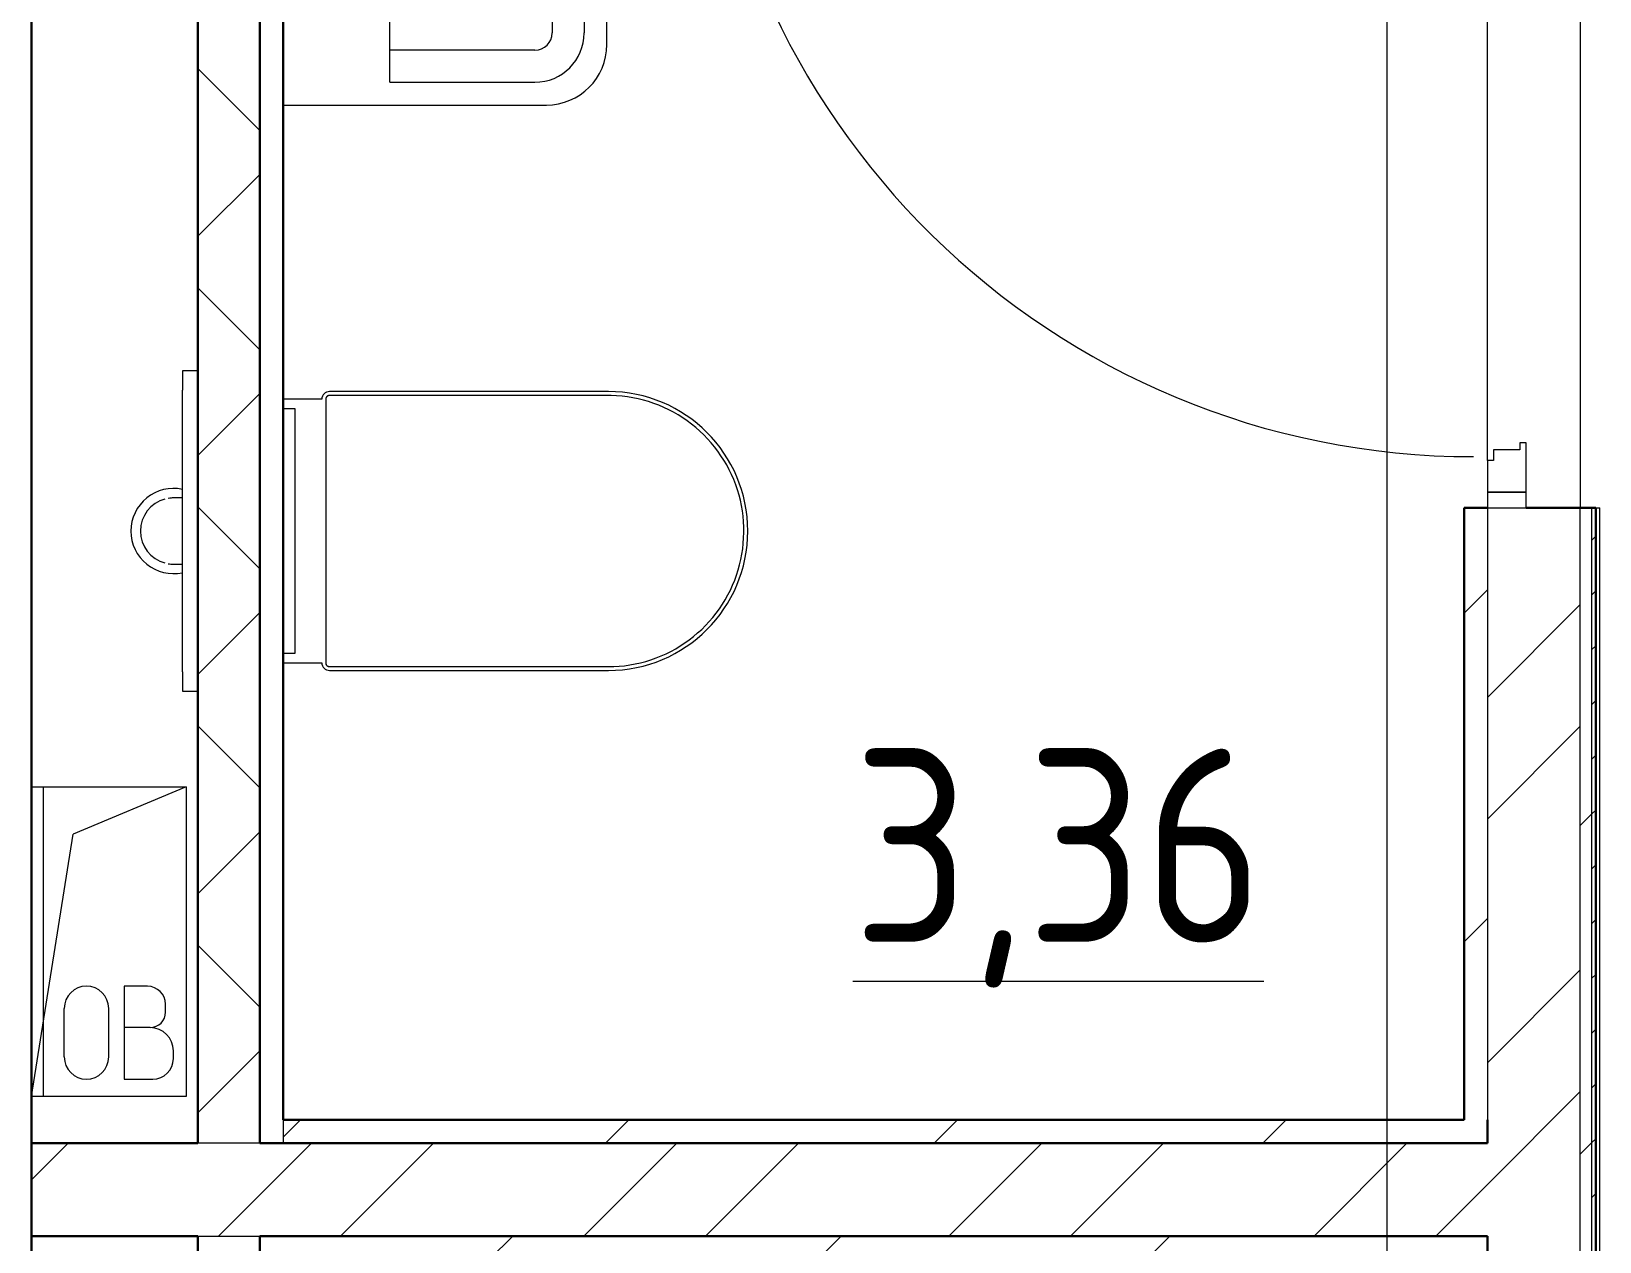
# Model space of a CAD drawing. Header units: millimetres. Extents: x -259809 to 472825, y -397243 to 31861.
# Drawn here: x 274921 to 276946, y -331820 to -330257 of the extents above; entities that cross this region are included whole.
import ezdxf

# ---------------------------------------------------------------- set-up
doc = ezdxf.new("R2010")
doc.units = ezdxf.units.MM
doc.linetypes.add('ADSK_Линия сетки', pattern=[25, 20, -2.5, 0, -2.5])
for name, color, linetype, lineweight in [('Двери', 252, 'Continuous', 9), ('Линии', 7, 'Continuous', 9), ('Марки помещений', 252, 'Continuous', 20), ('Обобщенные модели', 252, 'Continuous', 18), ('Ограждение', 252, 'Continuous', 9), ('Оси', 252, 'Continuous', 9), ('Перекрытие', 252, 'Continuous', 18), ('Сантехника', 252, 'Continuous', 18), ('Стены внутренние', 252, 'Continuous', 18), ('Стены наружные', 252, 'Continuous', 18), ('Стены штриховка', 7, 'Continuous', 9)]:
    doc.layers.add(name, color=color, linetype=linetype, lineweight=lineweight)
doc.layers.add('Двери открывание', color=7, linetype='Continuous', lineweight=9, true_color=0xc0c0c0)
doc.styles.add('GOST Common_2', font='', dxfattribs={"width": 0.9, "height": 250})
doc.styles.get('GOST Common_2').set_extended_font_data('GOST type B')

# ---------------------------------------------------------------- blocks, each defined once
blk = doc.blocks.new('3 этаж')
at = {"layer": 'Двери', "color": 251, "true_color": 0x636466}
for p, q in [((276843.4, 21891.6), (276809.4, 21891.6)), ((276809.4, 21891.6), (276809.4, 21877.6)), ((276851.4, 21900.6), (276843.4, 21900.6)), ((276843.4, 21900.6), (276843.4, 21891.6)), ((276851.4, 21836.6), (276851.4, 21900.6)), ((276801.4, 21877.6), (276801.4, 21836.6)), ((276809.4, 21877.6), (276801.4, 21877.6)), ((276851.4, 21836.6), (276801.4, 21836.6)), ((276801.4, 21836.6), (276801.4, 21816.6)), ((276801.4, 21836.6), (276851.4, 21836.6)), ((276851.4, 21816.6), (276851.4, 21836.6)), ((276801.4, 21816.6), (276851.4, 21816.6))]:
    blk.add_line(p, q, dxfattribs=at)
at = {"layer": 'Двери открывание', "color": 251, "true_color": 0x636466}
blk.add_arc((276783.4, 22880.6), 998, 181.0334, 270, dxfattribs=at)
at = {"layer": 'Линии', "color": 251, "lineweight": 18, "ltscale": 200, "true_color": 0x636466}
for p, q in [((274921.4, 21456.6), (275121.4, 21456.6)), ((275121.4, 21456.6), (274975.5, 21395.5)), ((275121.4, 21456.6), (275121.4, 21056.6)), ((274921.4, 21056.6), (274975.5, 21395.5)), ((275071.4, 21199.1), (275041.4, 21199.1)), ((275041.4, 21199.1), (275041.4, 21079.1)), ((274963.8, 21107.8), (274963.8, 21170.4)), ((275021.2, 21107.8), (275021.2, 21170.4)), ((275094.7, 21165.7), (275094.7, 21175.7)), ((275074.7, 21145.7), (275041.4, 21145.7)), ((275104.7, 21105.7), (275104.7, 21115.7)), ((275041.4, 21079.1), (275078, 21079.1)), ((275121.4, 21056.6), (274921.4, 21056.6))]:
    blk.add_line(p, q, dxfattribs=at)
at = {"layer": 'Линии', "color": 251, "lineweight": 18, "true_color": 0x636466}
for centre, radius, start, end in [((274992.5, 21170.4), 28.7, 0, 180), ((275071.4, 21175.7), 23.3, 0, 90), ((275074.7, 21165.7), 20, 270, 0), ((275074.7, 21115.7), 30, 0, 90), ((274992.5, 21107.8), 28.7, 180, 0), ((275078, 21105.7), 26.7, 270, 0)]:
    blk.add_arc(centre, radius, start, end, dxfattribs=at)
at = {"layer": 'Обобщенные модели', "color": 251, "true_color": 0x636466}
for p, q in [((275384.3, 22366), (275384.3, 22807.1)), ((275593.8, 22743.6), (275593.8, 22429.5)), ((275635.1, 22743.6), (275635.1, 22429.5)), ((275664.3, 22414.5), (275664.3, 22586.7)), ((275571.5, 22407.3), (275384.3, 22407.3)), ((275384.3, 22366), (275571.5, 22366)), ((275246.4, 22336.5), (275586.4, 22336.5))]:
    blk.add_line(p, q, dxfattribs=at)
for centre, radius in [((275571.5, 22429.5), 63.6), ((275571.5, 22429.5), 22.3), ((275586.4, 22414.5), 78)]:
    blk.add_arc(centre, radius, 270, 0, dxfattribs=at)
at = {"layer": 'Ограждение', "color": 251, "true_color": 0x636466}
for p in [(276941.4, 21816.6), (276946.4, 17561.6)]:
    blk.add_line(p, (276946.4, 21816.6), dxfattribs=at)
at = {"layer": 'Оси', "color": 251, "linetype": 'ADSK_Линия сетки', "ltscale": 200, "true_color": 0x636466}
for p, q in [((274921.4, 34587.2), (274921.4, -31389.6)), ((276671.4, 34587.2), (276671.4, -31389.6))]:
    blk.add_line(p, q, dxfattribs=at)
at = {"layer": 'Перекрытие', "color": 251, "true_color": 0x636466}
for p, q in [((274921.4, 21456.6), (275121.4, 21456.6)), ((275121.4, 21456.6), (275121.4, 21056.6)), ((275121.4, 21056.6), (274921.4, 21056.6))]:
    blk.add_line(p, q, dxfattribs=at)
at = {"layer": 'Сантехника', "color": 251, "lineweight": 9, "true_color": 0x636466}
for p, q in [((275136.4, 21993.3), (275116.4, 21993.3)), ((275116.4, 21993.3), (275116.4, 21968.3)), ((275116.4, 21604.8), (275116.4, 21968.3)), ((275105, 21829.3), (275104.9, 21829.3)), ((275104.9, 21829.3), (275104.9, 21829.3)), ((275105.1, 21829.3), (275105, 21829.3)), ((275105.3, 21829.3), (275105.1, 21829.3)), ((275105.6, 21829.3), (275105.3, 21829.3)), ((275105.9, 21829.3), (275105.6, 21829.3)), ((275106.3, 21829.3), (275105.9, 21829.3)), ((275106.8, 21829.3), (275106.3, 21829.3)), ((275107.3, 21829.3), (275106.8, 21829.3)), ((275108, 21829.3), (275107.3, 21829.3)), ((275108.7, 21829.3), (275108, 21829.3)), ((275109.4, 21829.3), (275108.7, 21829.3)), ((275110.2, 21829.3), (275109.4, 21829.3)), ((275111.1, 21829.3), (275110.2, 21829.3)), ((275112, 21829.3), (275111.1, 21829.3)), ((275113, 21829.3), (275112, 21829.3)), ((275114.1, 21829.3), (275113, 21829.3)), ((275115.2, 21829.3), (275114.1, 21829.3)), ((275104.9, 21743.9), (275104.9, 21743.9)), ((275104.9, 21743.9), (275105.1, 21743.9)), ((275105.1, 21743.9), (275105.2, 21743.9)), ((275105.2, 21743.9), (275105.5, 21743.9)), ((275105.5, 21743.9), (275105.8, 21743.9)), ((275105.8, 21743.9), (275106.2, 21743.9)), ((275106.2, 21743.9), (275106.7, 21743.9)), ((275106.7, 21743.9), (275107.2, 21743.9)), ((275107.2, 21743.9), (275107.8, 21743.9)), ((275107.8, 21743.9), (275108.5, 21743.9)), ((275108.5, 21743.9), (275109.2, 21743.9)), ((275109.2, 21743.9), (275110, 21743.9)), ((275110, 21743.9), (275110.9, 21743.9)), ((275110.9, 21743.9), (275111.8, 21743.9)), ((275111.8, 21743.9), (275112.8, 21743.9)), ((275112.8, 21743.9), (275113.8, 21743.9)), ((275113.8, 21743.9), (275114.9, 21743.9)), ((275114.9, 21743.9), (275116.1, 21743.9)), ((275116.4, 21604.8), (275116.4, 21579.8)), ((275116.4, 21579.8), (275136.4, 21579.8))]:
    blk.add_line(p, q, dxfattribs=at)
at = {"layer": 'Сантехника', "color": 251, "true_color": 0x636466}
for p, q in [((275296.4, 21956.6), (275246.4, 21956.6)), ((275301.5, 21957.6), (275301.4, 21957.4)), ((275301.4, 21957.4), (275301.4, 21957.2)), ((275301.4, 21957.2), (275301.4, 21957)), ((275301.4, 21957), (275301.4, 21956.8)), ((275301.4, 21956.8), (275301.4, 21956.6)), ((275301.4, 21956.6), (275301.4, 21956.6)), ((275301.4, 21956.6), (275301.4, 21616.6)), ((275301.6, 21958), (275301.5, 21957.8)), ((275301.5, 21957.8), (275301.5, 21957.6)), ((275301.7, 21958.4), (275301.6, 21958.2)), ((275301.6, 21958.2), (275301.6, 21958)), ((275301.8, 21958.6), (275301.7, 21958.4)), ((275301.9, 21958.7), (275301.8, 21958.6)), ((275302, 21959.1), (275301.9, 21958.9)), ((275301.9, 21958.9), (275301.9, 21958.7)), ((275302.1, 21959.3), (275302, 21959.1)), ((275302.3, 21959.4), (275302.1, 21959.3)), ((275302.4, 21959.6), (275302.3, 21959.4)), ((275302.5, 21959.7), (275302.4, 21959.6)), ((275302.6, 21959.9), (275302.5, 21959.7)), ((275302.8, 21960), (275302.6, 21959.9)), ((275302.9, 21960.2), (275302.8, 21960)), ((275303.1, 21960.3), (275302.9, 21960.2)), ((275303.2, 21960.4), (275303.1, 21960.3)), ((275303.4, 21960.6), (275303.2, 21960.4)), ((275303.5, 21960.7), (275303.4, 21960.6)), ((275303.7, 21960.8), (275303.5, 21960.7)), ((275303.9, 21960.9), (275303.7, 21960.8)), ((275304, 21961), (275303.9, 21960.9)), ((275304.2, 21961.1), (275304, 21961)), ((275304.4, 21961.2), (275304.2, 21961.1)), ((275304.6, 21961.2), (275304.4, 21961.2)), ((275304.8, 21961.3), (275304.6, 21961.2)), ((275305, 21961.4), (275304.8, 21961.3)), ((275305.2, 21961.4), (275305, 21961.4)), ((275305.4, 21961.5), (275305.2, 21961.4)), ((275305.6, 21961.5), (275305.4, 21961.5)), ((275305.8, 21961.5), (275305.6, 21961.5)), ((275306, 21961.5), (275305.8, 21961.5)), ((275306.2, 21961.6), (275306, 21961.5)), ((275306.4, 21961.6), (275306.2, 21961.6)), ((275666.4, 21966.6), (275306.4, 21966.6)), ((275666.4, 21961.6), (275306.4, 21961.6)), ((275670.1, 21961.5), (275666.4, 21961.6)), ((275677.1, 21961.2), (275670.1, 21961.5)), ((275684.1, 21960.7), (275677.1, 21961.2)), ((275691.1, 21959.8), (275684.1, 21960.7)), ((275698, 21958.7), (275691.1, 21959.8)), ((275704.8, 21957.3), (275698, 21958.7)), ((275711.6, 21955.6), (275704.8, 21957.3)), ((275718.3, 21953.7), (275711.6, 21955.6)), ((275725, 21951.4), (275718.3, 21953.7)), ((275731.5, 21949), (275725, 21951.4)), ((275246.4, 21944.8), (275261.4, 21944.8)), ((275261.4, 21944.8), (275261.4, 21628.4)), ((275738, 21946.2), (275731.5, 21949)), ((275744.3, 21943.2), (275738, 21946.2)), ((275750.5, 21940), (275744.3, 21943.2)), ((275756.6, 21936.5), (275750.5, 21940)), ((275762.5, 21932.8), (275756.6, 21936.5)), ((275768.3, 21928.8), (275762.5, 21932.8)), ((275773.9, 21924.6), (275768.3, 21928.8)), ((275779.3, 21920.2), (275773.9, 21924.6)), ((275784.6, 21915.6), (275779.3, 21920.2)), ((275789.6, 21910.8), (275784.6, 21915.6)), ((275794.5, 21905.7), (275789.6, 21910.8)), ((275799.2, 21900.5), (275794.5, 21905.7)), ((275803.6, 21895.1), (275799.2, 21900.5)), ((275807.8, 21889.5), (275803.6, 21895.1)), ((275811.8, 21883.8), (275807.8, 21889.5)), ((275815.6, 21877.9), (275811.8, 21883.8)), ((275819.2, 21871.9), (275815.6, 21877.9)), ((275822.4, 21865.7), (275819.2, 21871.9)), ((275825.5, 21859.4), (275822.4, 21865.7)), ((275828.3, 21853), (275825.5, 21859.4)), ((275830.8, 21846.4), (275828.3, 21853)), ((275833.1, 21839.8), (275830.8, 21846.4)), ((275835.1, 21833.1), (275833.1, 21839.8)), ((275836.8, 21826.3), (275835.1, 21833.1)), ((275838.2, 21819.5), (275836.8, 21826.3)), ((275839.4, 21812.6), (275838.2, 21819.5)), ((275840.3, 21805.6), (275839.4, 21812.6)), ((275840.9, 21798.7), (275840.3, 21805.6)), ((275841.3, 21791.7), (275840.9, 21798.7)), ((275841.3, 21784.7), (275841.3, 21791.7)), ((275839.9, 21763.7), (275840.6, 21770.7)), ((275840.6, 21770.7), (275841.1, 21777.7)), ((275841.1, 21777.7), (275841.3, 21784.7)), ((275835.9, 21743.1), (275837.5, 21749.9)), ((275837.5, 21749.9), (275838.8, 21756.8)), ((275838.8, 21756.8), (275839.9, 21763.7)), ((275829.5, 21723.1), (275831.9, 21729.7)), ((275831.9, 21729.7), (275834, 21736.4)), ((275834, 21736.4), (275835.9, 21743.1)), ((275820.7, 21704.1), (275823.9, 21710.3)), ((275823.9, 21710.3), (275826.8, 21716.7)), ((275826.8, 21716.7), (275829.5, 21723.1)), ((275809.7, 21686.2), (275813.6, 21692)), ((275813.6, 21692), (275817.3, 21698)), ((275817.3, 21698), (275820.7, 21704.1)), ((275791.9, 21664.6), (275796.7, 21669.7)), ((275796.7, 21669.7), (275801.2, 21675.1)), ((275801.2, 21675.1), (275805.6, 21680.5)), ((275805.6, 21680.5), (275809.7, 21686.2)), ((275770.9, 21646.2), (275776.4, 21650.5)), ((275776.4, 21650.5), (275781.7, 21655)), ((275781.7, 21655), (275786.9, 21659.7)), ((275786.9, 21659.7), (275791.9, 21664.6)), ((275261.4, 21628.4), (275246.4, 21628.4)), ((275734.5, 21625.4), (275740.9, 21628.2)), ((275740.9, 21628.2), (275747.2, 21631.3)), ((275747.2, 21631.3), (275753.3, 21634.7)), ((275753.3, 21634.7), (275759.3, 21638.3)), ((275759.3, 21638.3), (275765.2, 21642.1)), ((275765.2, 21642.1), (275770.9, 21646.2)), ((275246.4, 21616.6), (275296.4, 21616.6)), ((275301.4, 21616.6), (275301.4, 21616.4)), ((275301.4, 21616.4), (275301.4, 21616.2)), ((275301.4, 21616.2), (275301.4, 21616)), ((275301.4, 21616), (275301.4, 21615.8)), ((275301.4, 21615.8), (275301.5, 21615.6)), ((275301.5, 21615.6), (275301.5, 21615.4)), ((275301.5, 21615.4), (275301.6, 21615.2)), ((275301.6, 21615.2), (275301.6, 21615)), ((275301.6, 21615), (275301.7, 21614.8)), ((275301.7, 21614.8), (275301.8, 21614.6)), ((275301.8, 21614.6), (275301.8, 21614.4)), ((275301.8, 21614.4), (275301.9, 21614.2)), ((275301.9, 21614.2), (275302, 21614.1)), ((275302, 21614.1), (275302.1, 21613.9)), ((275302.1, 21613.9), (275302.2, 21613.7)), ((275302.2, 21613.7), (275302.3, 21613.6)), ((275302.3, 21613.6), (275302.5, 21613.4)), ((275302.5, 21613.4), (275302.6, 21613.3)), ((275302.6, 21613.3), (275302.7, 21613.1)), ((275302.7, 21613.1), (275302.9, 21613)), ((275302.9, 21613), (275303, 21612.8)), ((275303, 21612.8), (275303.2, 21612.7)), ((275303.2, 21612.7), (275303.3, 21612.6)), ((275303.3, 21612.6), (275303.5, 21612.5)), ((275303.5, 21612.5), (275303.7, 21612.3)), ((275303.7, 21612.3), (275303.8, 21612.2)), ((275303.8, 21612.2), (275304, 21612.1)), ((275304, 21612.1), (275304.2, 21612.1)), ((275304.2, 21612.1), (275304.4, 21612)), ((275304.4, 21612), (275304.5, 21611.9)), ((275304.5, 21611.9), (275304.7, 21611.8)), ((275304.7, 21611.8), (275304.9, 21611.8)), ((275304.9, 21611.8), (275305.1, 21611.7)), ((275305.1, 21611.7), (275305.3, 21611.7)), ((275305.3, 21611.7), (275305.5, 21611.6)), ((275305.5, 21611.6), (275305.7, 21611.6)), ((275305.7, 21611.6), (275305.9, 21611.6)), ((275305.9, 21611.6), (275306.1, 21611.6)), ((275306.1, 21611.6), (275306.3, 21611.6)), ((275306.3, 21611.6), (275306.4, 21611.6)), ((275306.4, 21611.6), (275666.4, 21611.6)), ((275666.4, 21611.6), (275673.4, 21611.7)), ((275673.4, 21611.7), (275680.3, 21612.1)), ((275680.3, 21612.1), (275687.3, 21612.8)), ((275687.3, 21612.8), (275694.2, 21613.8)), ((275694.2, 21613.8), (275701.1, 21615)), ((275701.1, 21615), (275708, 21616.6)), ((275708, 21616.6), (275714.7, 21618.4)), ((275714.7, 21618.4), (275721.4, 21620.4)), ((275721.4, 21620.4), (275728, 21622.8)), ((275728, 21622.8), (275734.5, 21625.4)), ((275306.4, 21606.6), (275666.4, 21606.6))]:
    blk.add_line(p, q, dxfattribs=at)
for centre, radius, start, end in [((275306.4, 21956.6), 10, 90, 180), ((275306.4, 21956.6), 5, 150, 180), ((275306.4, 21956.6), 5, 150, 180), ((275306.4, 21956.6), 5, 150, 180), ((275306.4, 21956.6), 5, 90, 120), ((275306.4, 21956.6), 5, 90, 120), ((275306.4, 21956.6), 5, 105, 120), ((275666.4, 21786.6), 180, 270, 90), ((275666.4, 21786.6), 175, 89.0922, 90), ((275666.4, 21786.6), 175, 89.0922, 90), ((275306.4, 21616.6), 10, 180, 270), ((275306.4, 21616.6), 5, 180, 210), ((275306.4, 21616.6), 5, 180, 210), ((275306.4, 21616.6), 5, 180, 210), ((275306.4, 21616.6), 5, 240, 270), ((275306.4, 21616.6), 5, 240, 270), ((275306.4, 21616.6), 5, 240, 255), ((275666.4, 21786.6), 175, 270, 270.9078), ((275666.4, 21786.6), 175, 270, 270.9078)]:
    blk.add_arc(centre, radius, start, end, dxfattribs=at)
at = {"layer": 'Сантехника', "color": 251, "lineweight": 9, "true_color": 0x636466}
for radius, start, end in [(55, 77.9742, 180), (42.7, 105, 180), (42.7, 87.2428, 99.4986), (42.7, 90, 92.5338), (55, 180, 282.0258), (42.7, 180, 255), (42.7, 260.8699, 270), (42.7, 267.9172, 270), (42.7, 272.2417, 274.1976)]:
    blk.add_arc((275104.9, 21786.6), radius, start, end, dxfattribs=at)
at = {"layer": 'Стены внутренние', "color": 251, "lineweight": 30, "true_color": 0x636466}
blk.add_line((274921.4, 23256.6), (274921.4, 17536.6), dxfattribs=at)
at = {"layer": 'Стены наружные', "color": 251, "lineweight": 30, "true_color": 0x636466}
for p, q in [((275246.4, 23226.6), (275246.4, 21026.6)), ((275216.4, 20996.6), (275216.4, 22875.6)), ((275136.4, 22856.6), (275136.4, 20996.6)), ((276771.4, 21816.6), (276771.4, 21026.6)), ((276771.4, 21816.6), (276801.4, 21816.6)), ((276851.4, 21816.6), (276941.4, 21816.6)), ((276941.4, 17556.6), (276941.4, 21816.6)), ((275246.4, 21026.6), (276771.4, 21026.6)), ((276801.4, 20996.6), (276801.4, 21026.6)), ((274921.4, 20996.6), (275136.4, 20996.6)), ((275216.4, 20996.6), (276801.4, 20996.6)), ((275136.4, 20876.6), (274921.4, 20876.6)), ((275136.4, 19321.6), (275136.4, 20876.6)), ((276801.4, 20876.6), (275216.4, 20876.6)), ((275216.4, 20046.6), (275216.4, 20876.6)), ((276801.4, 17536.6), (276801.4, 20876.6))]:
    blk.add_line(p, q, dxfattribs=at)
at = {"layer": 'Стены наружные', "color": 251, "true_color": 0x636466}
for p, q in [((276921.4, 22946.6), (276921.4, 21816.6)), ((276801.4, 21877.6), (276801.4, 22885.6)), ((274936.4, 21456.6), (274936.4, 21056.6))]:
    blk.add_line(p, q, dxfattribs=at)
at = {"layer": 'Стены наружные', "color": 251, "linetype": 'Continuous', "lineweight": 9, "true_color": 0x636466}
for p, q in [((275216.4, 22303.5), (275136.4, 22383.5)), ((275136.4, 22167), (275216.4, 22247)), ((275216.4, 22020.7), (275136.4, 22100.7)), ((275136.4, 21884.2), (275216.4, 21964.2)), ((275216.4, 21737.8), (275136.4, 21817.8)), ((276936.4, 21775), (276941.4, 21780)), ((276771.4, 21680.7), (276801.4, 21710.7)), ((276936.4, 21704.3), (276941.4, 21709.3)), ((276801.4, 21571.8), (276921.4, 21691.8)), ((275136.4, 21601.4), (275216.4, 21681.4)), ((276936.4, 21633.6), (276941.4, 21638.6)), ((276936.4, 21562.9), (276941.4, 21567.9)), ((275216.4, 21455), (275136.4, 21535)), ((276801.4, 21414.6), (276921.4, 21534.6)), ((276936.4, 21492.2), (276941.4, 21497.2)), ((276936.4, 21421.5), (276941.4, 21426.5)), ((276921.4, 21406.5), (276936.4, 21421.5)), ((275136.4, 21318.5), (275216.4, 21398.5)), ((276936.4, 21350.7), (276941.4, 21355.7)), ((276771.4, 21256.5), (276801.4, 21286.5)), ((276936.4, 21280), (276941.4, 21285)), ((275216.4, 21172.1), (275136.4, 21252.1)), ((276801.4, 21100.3), (276921.4, 21220.3)), ((276936.4, 21209.3), (276941.4, 21214.3)), ((276936.4, 21138.6), (276941.4, 21143.6)), ((275136.4, 21035.7), (275216.4, 21115.7)), ((276801.4, 20943.2), (276921.4, 21063.2)), ((276936.4, 21067.9), (276941.4, 21072.9)), ((275246.4, 21004.2), (275268.7, 21026.6)), ((275662.9, 20996.6), (275692.9, 21026.6)), ((276087.2, 20996.6), (276117.2, 21026.6)), ((276511.5, 20996.6), (276541.5, 21026.6)), ((276936.4, 20997.2), (276941.4, 21002.2)), ((274921.4, 20949), (274968.9, 20996.6)), ((275163.2, 20876.6), (275283.2, 20996.6)), ((275320.4, 20876.6), (275440.4, 20996.6)), ((275634.7, 20876.6), (275754.7, 20996.6)), ((275791.8, 20876.6), (275911.8, 20996.6)), ((276106.1, 20876.6), (276226.1, 20996.6)), ((276263.3, 20876.6), (276383.3, 20996.6)), ((276577.6, 20876.6), (276697.6, 20996.6)), ((276921.4, 20982.2), (276936.4, 20997.2)), ((276734.8, 20876.6), (276801.4, 20943.2)), ((276936.4, 20926.5), (276941.4, 20931.5)), ((275512.9, 20846.6), (275542.9, 20876.6)), ((275937.2, 20846.6), (275967.2, 20876.6)), ((276361.5, 20846.6), (276391.5, 20876.6))]:
    blk.add_line(p, q, dxfattribs=at)
at = {"layer": 'Стены штриховка', "color": 251, "true_color": 0x636466}
for p, q in [((276801.4, 21816.6), (276801.4, 21026.6)), ((276921.4, 17536.6), (276921.4, 21816.6)), ((276936.4, 17556.6), (276936.4, 21816.6)), ((275246.4, 21026.6), (275246.4, 20996.6)), ((275216.4, 20996.6), (275136.4, 20996.6)), ((275136.4, 20876.6), (275216.4, 20876.6))]:
    blk.add_line(p, q, dxfattribs=at)
at = {"layer": 'Марки помещений', "color": 251, "true_color": 0x636466, "style": 'GOST Common_2', "width": 0.9}
blk.add_text('%%U3,36', height=250, dxfattribs=at).set_placement((275982.1, 21255.6))

msp = doc.modelspace()

# ---------------------------------------------------------------- block references
msp.add_blockref('3 этаж', (0, -352688.9))

doc.saveas('drawing.dxf')
